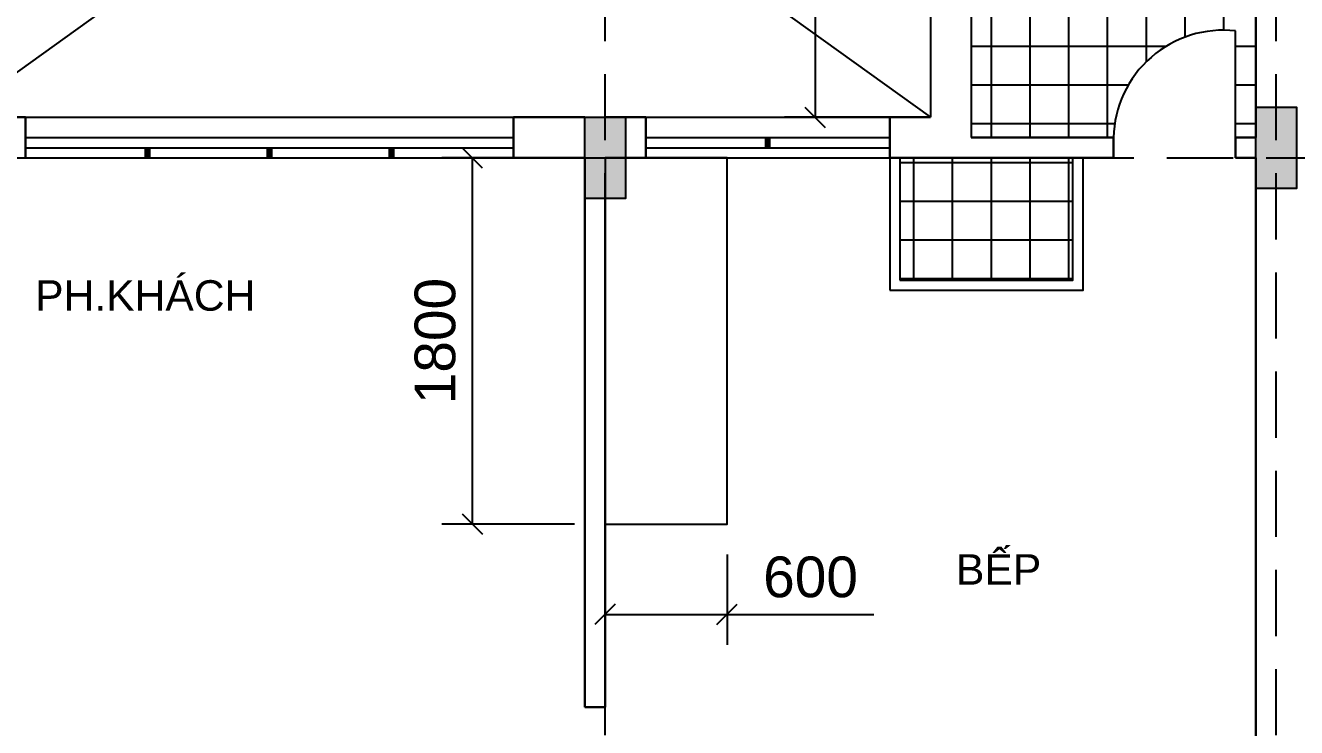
# Model space of a CAD drawing. Extents: x -100 to 171306, y -3236 to 60448.
# Drawn here: x 38494 to 44744, y 41799 to 45250 of the extents above; entities that cross this region are included whole.
import ezdxf

# ---------------------------------------------------------------- set-up
doc = ezdxf.new("R2010")
doc.units = 0
doc.header["$LTSCALE"] = 1300
doc.linetypes.add('HIDDEN', pattern=[0.375, 0.25, -0.125])
doc.layers.get('0').update_dxf_attribs({"linetype": 'CONTINUOUS'})
doc.layers.get('DEFPOINTS').update_dxf_attribs({"linetype": 'CONTINUOUS'})
for name, color, linetype in [('BAO', 3, 'CONTINUOUS'), ('COT', 1, 'CONTINUOUS'), ('CUA', 4, 'CONTINUOUS'), ('HATCH', 5, 'CONTINUOUS'), ('RANH', 2, 'CONTINUOUS'), ('TBI', 2, 'CONTINUOUS'), ('TEXT', 7, 'CONTINUOUS'), ('TIM', 6, 'CONTINUOUS')]:
    doc.layers.add(name, color=color, linetype=linetype)
doc.layers.add('TUONG', color=3, linetype='CONTINUOUS', lineweight=30)
doc.styles.add('VN', font='VHELVEN.TTF')
doc.styles.add('VNI-HELVE', font='VHELVEN.TTF')
doc.dimstyles.new('DIM100S', dxfattribs={"dimscale": 0, "dimtxt": 200, "dimasz": 100, "dimexe": 150, "dimexo": 150, "dimgap": 80, "dimtad": 1, "dimdec": 0, "dimrnd": 50, "dimzin": 0, "dimdsep": 46, "dimtxsty": 'VNI-HELVE', "dimblk1": 'OBLIQUE', "dimblk2": 'OBLIQUE', "dimsah": 1, "dimcen": 0, "dimclrd": 6, "dimclre": 6, "dimclrt": 6, "dimadec": 0, "dimazin": 0, "dimtfac": 1, "dimtdec": 0, "dimtmove": 0, "dimatfit": 3, "dimfxl": 1, "dimtolj": 1, "dimtzin": 0, "dimarcsym": 0})
pattern_1 = [(0, (0, 0), (0, 190.5), []), (90, (0, 0), (-190.5, 1.166437552015814e-14), [])]

# ---------------------------------------------------------------- blocks, each defined once
blk = doc.blocks.new('PK')
at = {"layer": 'TEXT', "style": 'VN'}
blk.add_text('PH.KHAÙCH', height=150, dxfattribs=at).set_placement((-539.2968297032639, -87.19154634792358))
blk = doc.blocks.new('B')
at = {"layer": 'TEXT', "style": 'VN'}
blk.add_text('BEÁP', height=150, dxfattribs=at).set_placement((-234.0902096214122, -122.8672266406356))
blk = doc.blocks.new('S12A')
at = {"layer": 'CUA', "color": 4, "linetype": 'Continuous'}
for p, q in [((-600, 50), (600, 50)), ((-600, 0), (600, 0)), ((-600, -50), (600, -50))]:
    blk.add_line(p, q, dxfattribs=at)
at = {"layer": 'CUA', "color": 4, "linetype": 'Continuous', "const_width": 30}
blk.add_lwpolyline([(0, 0), (0, 50)], dxfattribs=at)
blk = doc.blocks.new('_OBLIQUE')
at = {"color": 0, "linetype": 'ByBlock'}
blk.add_line((-0.5, -0.5), (0.5, 0.5), dxfattribs=at)
blk = doc.blocks.new('*D164')
at = {"color": 6, "linetype": 'ByBlock', "transparency": 16777216}
for p, q in [((40994.06610348437, 44598.59949877139), (40541.75492167036, 44598.59949877139)), ((40691.75492167036, 42798.59949876895), (40691.75492167036, 44598.59949877139)), ((41194.06610348437, 42798.59949876895), (40541.75492167036, 42798.59949876895))]:
    blk.add_line(p, q, dxfattribs=at)
at = {"layer": 'DEFPOINTS', "color": 0, "linetype": 'ByBlock', "transparency": 16777216}
for p in [(40691.75492167036, 44598.59949877139), (41144.06610348437, 44598.59949877139), (41344.06610348437, 42798.59949876895)]:
    blk.add_point(p, dxfattribs=at)
at = {"color": 6, "linetype": 'ByBlock', "transparency": 16777216, "xscale": 100, "yscale": 100, "zscale": 100}
for p, rotation in [((40691.75492167036, 44598.59949877139), 90), ((40691.75492167036, 42798.59949876895), 270)]:
    blk.add_blockref('_OBLIQUE', p, dxfattribs=dict(at, rotation=rotation))
at = {"color": 6, "linetype": 'ByBlock', "transparency": 16777216, "insert": (40508.96940635003, 43698.59949877017), "char_height": 200, "attachment_point": 5, "rotation": 90, "style": 'VNI-HELVE'}
blk.add_mtext('\\A1;1800', dxfattribs=at)
blk = doc.blocks.new('*D165')
at = {"color": 6, "linetype": 'ByBlock', "transparency": 16777216}
for p, q in [((41344.06610348437, 42648.59949876895), (41344.06610348437, 42205.23533913253)), ((41944.06610348437, 42648.59949876895), (41944.06610348437, 42205.23533913253)), ((41344.06610348437, 42355.23533913253), (41944.06610348437, 42355.23533913253)), ((41944.06610348437, 42355.23533913253), (42664.79033746765, 42355.23533913253))]:
    blk.add_line(p, q, dxfattribs=at)
at = {"layer": 'DEFPOINTS', "color": 0, "linetype": 'ByBlock', "transparency": 16777216}
for p in [(41344.06610348437, 42798.59949876895), (41944.06610348437, 42798.59949876895), (41944.06610348437, 42355.23533913253)]:
    blk.add_point(p, dxfattribs=at)
at = {"color": 6, "linetype": 'ByBlock', "transparency": 16777216, "xscale": 100, "yscale": 100, "zscale": 100, "rotation": 180}
blk.add_blockref('_OBLIQUE', (41344.06610348437, 42355.23533913253), dxfattribs=at)
at = {"color": 6, "linetype": 'ByBlock', "transparency": 16777216, "xscale": 100, "yscale": 100, "zscale": 100}
blk.add_blockref('_OBLIQUE', (41944.06610348437, 42355.23533913253), dxfattribs=at)
at = {"color": 6, "linetype": 'ByBlock', "transparency": 16777216, "insert": (42354.42822047601, 42538.02085445287), "char_height": 200, "attachment_point": 5, "style": 'VNI-HELVE'}
blk.add_mtext('\\A1;600', dxfattribs=at)
blk = doc.blocks.new('*D275')
at = {"color": 6, "linetype": 'ByBlock', "transparency": 16777216}
for p, q in [((42794.06610348437, 46523.65999422954), (42226.48254857765, 46523.65999422954)), ((42376.48254857765, 46523.65999422954), (42376.48254857765, 44798.59949877004)), ((42794.06610348437, 44798.59949877004), (42226.48254857765, 44798.59949877004))]:
    blk.add_line(p, q, dxfattribs=at)
at = {"layer": 'DEFPOINTS', "color": 0, "linetype": 'ByBlock', "transparency": 16777216}
for p in [(42944.06610348437, 46523.65999422954), (42376.48254857765, 44798.59949877004), (42944.06610348437, 44798.59949877004)]:
    blk.add_point(p, dxfattribs=at)
at = {"color": 6, "linetype": 'ByBlock', "transparency": 16777216, "xscale": 100, "yscale": 100, "zscale": 100}
for p, rotation in [((42376.48254857765, 46523.65999422954), 90), ((42376.48254857765, 44798.59949877004), 270)]:
    blk.add_blockref('_OBLIQUE', p, dxfattribs=dict(at, rotation=rotation))
at = {"color": 6, "linetype": 'ByBlock', "transparency": 16777216, "insert": (42193.69703325732, 45661.12974649979), "char_height": 200, "attachment_point": 5, "rotation": 90, "style": 'VNI-HELVE'}
blk.add_mtext('\\A1;1800', dxfattribs=at)

msp = doc.modelspace()

# ---------------------------------------------------------------- hatches: boundary and pattern name
at = {"layer": 'HATCH', "linetype": 'Continuous'}
h = msp.add_hatch(dxfattribs=at)
h.set_pattern_fill('NET', color=5, scale=60, style=0)
h.set_pattern_definition(pattern_1)
edge = h.paths.add_edge_path()
edge.add_line((44544.06610348437, 44698.59949877008), (44544.06610348437, 46423.5381848231))
edge.add_line((44544.06610348437, 46423.53818482313), (43144.06610348437, 46423.59949866688))
edge.add_line((43144.06610348437, 46423.59949866688), (43144.06610348431, 45873.59949877001))
edge.add_line((43144.06610348437, 45873.59949877001), (43144.06610348437, 44698.59949877001))
edge.add_line((43144.06610348437, 44698.59949877001), (43844.06610348431, 44698.59949877001))
edge.add_arc((44383.92548231775, 44686.974494389), 539.9845272239097, 83.60543224965852, 178.766418081761, ccw=False)
edge.add_line((44444.06610348437, 45223.59949877001), (44444.06610348437, 44698.59949877001))
edge.add_line((44444.06610348431, 44698.59949877007), (44544.06610348437, 44698.59949877008))
edge = h.paths.add_edge_path(flags=16)
edge.add_arc((43646.56610348439, 46318.54274182268), 75.00000000000377, 280.7092541193719, 360)
edge.add_line((43721.56610348437, 46318.54274182268), (43721.56610348438, 46373.59949866688))
edge.add_arc((43671.56610348438, 46373.59949866688), 50, 0, 90)
edge.add_line((43671.56610348438, 46423.59949866688), (43316.56610348437, 46423.59949866688))
edge.add_arc((43316.56610348437, 46373.59949866688), 50, 90, 180)
edge.add_line((43266.56610348437, 46373.59949866688), (43266.56610348438, 46318.54274182268))
edge.add_arc((43341.59964577218, 46318.55483279413), 75.03354326197281, 180.0092326925715, 260.5068486141611)
edge.add_line((43329.22438500839, 46244.5488496882), (43328.11855756112, 46238.92944857723))
edge.add_line((43328.11855756112, 46238.92944857723), (43325.50663141887, 46225.15905857657))
edge.add_line((43325.50663141887, 46225.15905857657), (43321.82971877597, 46204.79278567088))
edge.add_line((43321.82971877597, 46204.79278567088), (43317.5289318267, 46179.3857358448))
edge.add_line((43317.5289318267, 46179.3857358448), (43313.0453827654, 46150.49301508302))
edge.add_line((43313.0453827654, 46150.49301508302), (43308.82018378635, 46119.66972937016))
edge.add_line((43308.82018378635, 46119.66972937016), (43305.29444708388, 46088.47098469087))
edge.add_line((43305.29444708388, 46088.47098469087), (43302.90928485237, 46058.45188702982))
edge.add_line((43302.90928485237, 46058.45188702982), (43302.00634974077, 46030.87414014008))
edge.add_line((43302.00634974077, 46030.87414014008), (43302.52945621731, 46005.82583884848))
edge.add_line((43302.52945621731, 46005.82583884848), (43304.32295920492, 45983.10167575029))
edge.add_line((43304.32295920492, 45983.10167575029), (43307.23121362652, 45962.49634344078))
edge.add_line((43307.23121362652, 45962.49634344078), (43311.09857440508, 45943.80453451519))
edge.add_line((43311.09857440508, 45943.80453451519), (43315.76939646351, 45926.8209415688))
edge.add_line((43315.76939646351, 45926.8209415688), (43321.08803472474, 45911.34025719685))
edge.add_line((43321.08803472474, 45911.34025719685), (43326.89884411171, 45897.15717399462))
edge.add_line((43326.89884411171, 45897.15717399462), (43333.07524429023, 45884.0710569449))
edge.add_line((43333.07524429023, 45884.0710569449), (43339.60691389746, 45871.89996058053))
edge.add_line((43339.60691389746, 45871.89996058053), (43346.51259631348, 45860.46661182195))
edge.add_line((43346.51259631348, 45860.46661182195), (43353.81103491831, 45849.59373758949))
edge.add_line((43353.81103491831, 45849.59373758949), (43361.52097309202, 45839.10406480357))
edge.add_line((43361.52097309202, 45839.10406480357), (43369.66115421466, 45828.82032038459))
edge.add_line((43369.66115421466, 45828.82032038459), (43378.25032166626, 45818.56523125294))
edge.add_line((43378.25032166626, 45818.56523125294), (43387.30721882689, 45808.16152432897))
edge.add_line((43387.30721882689, 45808.16152432897), (43396.88030828018, 45797.52038481399))
edge.add_line((43396.88030828018, 45797.52038481399), (43407.13692942414, 45786.90683103271))
edge.add_line((43407.13692942414, 45786.90683103271), (43418.27414086048, 45776.67433959075))
edge.add_line((43418.27414086048, 45776.67433959075), (43430.4890011908, 45767.17638709368))
edge.add_line((43430.4890011908, 45767.17638709368), (43443.97856901669, 45758.76645014719))
edge.add_line((43443.97856901669, 45758.76645014719), (43458.93990293983, 45751.7980053568))
edge.add_line((43458.93990293983, 45751.7980053568), (43475.57006156184, 45746.62452932815))
edge.add_line((43475.57006156184, 45746.62452932815), (43494.06610348438, 45743.59949866692))
edge.add_line((43494.06610348438, 45743.59949866692), (43512.50714540826, 45746.94350076957))
edge.add_line((43512.50714540826, 45746.94350076957), (43529.04547911894, 45752.40340443964))
edge.add_line((43529.04547911894, 45752.40340443964), (43543.88423829318, 45759.62918894552))
edge.add_line((43543.88423829318, 45759.62918894552), (43557.22655660774, 45768.27083355561))
edge.add_line((43557.22655660774, 45768.27083355561), (43569.27556773937, 45777.97831753829))
edge.add_line((43569.27556773937, 45777.97831753829), (43580.23440536488, 45788.40162016197))
edge.add_line((43580.23440536488, 45788.40162016197), (43590.30620316103, 45799.19072069506))
edge.add_line((43590.30620316103, 45799.19072069506), (43599.69409480458, 45809.99559840593))
edge.add_line((43599.69409480458, 45809.99559840593), (43608.57563280051, 45820.57766658418))
edge.add_line((43608.57563280051, 45820.57766658418), (43617.02604496654, 45831.14407460426))
edge.add_line((43617.02604496654, 45831.14407460426), (43625.09497794858, 45842.01340586176))
edge.add_line((43625.09497794858, 45842.01340586176), (43632.83207839257, 45853.50424375226))
edge.add_line((43632.83207839257, 45853.50424375226), (43640.28699294444, 45865.9351716714))
edge.add_line((43640.28699294444, 45865.9351716714), (43647.50936825013, 45879.6247730148))
edge.add_line((43647.50936825013, 45879.6247730148), (43654.54885095554, 45894.89163117808))
edge.add_line((43654.54885095554, 45894.89163117808), (43661.45508770662, 45912.05432955681))
edge.add_line((43661.45508770662, 45912.05432955681), (43668.14752197293, 45931.60224587221))
edge.add_line((43668.14752197293, 45931.60224587221), (43674.0247845188, 45954.70793514764))
edge.add_line((43674.0247845188, 45954.70793514764), (43678.35530293213, 45982.71474673209))
edge.add_line((43678.35530293213, 45982.71474673209), (43680.40750480088, 46016.96602997456))
edge.add_line((43680.40750480088, 46016.96602997456), (43679.44981771302, 46058.80513422396))
edge.add_line((43679.44981771302, 46058.80513422396), (43674.75066925645, 46109.57540882933))
edge.add_line((43674.75066925645, 46109.57540882933), (43665.57848701913, 46170.62020313961))
edge.add_line((43665.57848701913, 46170.62020313961), (43651.20169858902, 46243.28286650375))
edge.add_line((43800.61774535562, 46183.45249463008), (43835.56610348438, 46423.59949866688))
edge.add_line((43835.56610348438, 46423.59949866688), (44252.56610348435, 46423.59949866688))
edge.add_line((44252.56610348435, 46423.59949866688), (44287.51446161311, 46183.45249463008))
edge.add_spline(control_points=[(43800.61774535563, 46183.45249463011), (43799.80958492067, 46177.89923497426), (43799.36855253317, 46172.29714461403), (43799.29859481193, 46166.2086559609), (43799.29582623078, 46165.726752345), (43799.29582623078, 46165.24484872819), (43799.29582623078, 46159.63056111564), (43799.67263602771, 46154.01646560658), (43801.1672366172, 46142.87976426205), (43802.28483161681, 46137.35746665161), (43805.22574823494, 46126.48541797196), (43807.04877901301, 46121.13579849563), (43811.35044778061, 46110.67245186241), (43813.82882215247, 46105.55868306228), (43820.84706929061, 46092.99378021313), (43825.78459533425, 46085.7302206757), (43836.86071249221, 46071.94941003839), (43842.99908587355, 46065.43094139812), (43856.30627912295, 46053.18161031164), (43863.47540596308, 46047.45003953186), (43885.86911786579, 46031.77858892815), (43902.31704705679, 46022.96398517601), (43937.53071746364, 46008.55764037729), (43956.2995878174, 46002.96746890212), (43995.11423160795, 45995.15621537884), (44015.15901522509, 45992.93692210823), (44055.4148862841, 45991.93906413169), (44075.62377144226, 45993.16074408713), (44115.08530639014, 45999.00704833743), (44134.33638794343, 46003.63028090142), (44170.81161587106, 46016.14983445659), (44188.03730182088, 46024.04407392206), (44215.04923623965, 46040.2920633006), (44225.56885382481, 46047.89661306918), (44242.79615646171, 46063.02748594219), (44249.84766414955, 46070.28398454108), (44262.43622507612, 46085.74511549053), (44267.97292783075, 46093.95191965677), (44276.23897953764, 46109.30098166643), (44279.31639069342, 46116.28307365863), (44284.24259709982, 46130.62542560414), (44286.09014124803, 46137.9855258045), (44288.45501671999, 46152.90229868185), (44288.9713943859, 46160.45775495813), (44288.69300201548, 46173.16933377745), (44288.25971788508, 46178.33164114802), (44287.51441095393, 46183.4524946301)], knot_values=[6.188041064605255, 6.188041064605255, 6.188041064605255, 6.188041064605255, 6.275655103158307, 6.275655103158307, 6.283185307179586, 6.283185307179586, 6.283185307179586, 6.370913910330411, 6.370913910330411, 6.458642513481236, 6.458642513481236, 6.546371116632061, 6.546371116632061, 6.634099719782886, 6.634099719782886, 6.768000376950567, 6.768000376950567, 6.901901034118249, 6.901901034118249, 7.035801691285931, 7.035801691285931, 7.295926831772173, 7.295926831772173, 7.556051972258415, 7.556051972258415, 7.816177112744657, 7.816177112744657, 8.0763022532309, 8.0763022532309, 8.336427393717141, 8.336427393717141, 8.596552534203383, 8.596552534203383, 8.783727799519744, 8.783727799519744, 8.934605580622998, 8.934605580622998, 9.085483361726252, 9.085483361726252, 9.203365609722564, 9.203365609722564, 9.321247857718877, 9.321247857718877, 9.43913010571519, 9.43913010571519, 9.519922363184284, 9.519922363184284, 9.519922363184284, 9.519922363184284], degree=3, periodic=0)
h = msp.add_hatch(dxfattribs=at)
h.set_pattern_fill('NET', color=5, scale=60, style=0)
h.set_pattern_definition(pattern_1)
h.paths.add_polyline_path([(43644.0661034843, 44598.59949876924), (42794.06610348437, 44598.59949876917), (42794.06610348437, 43998.59949876915), (43644.06610348431, 43998.59949876923)])
h.paths.add_polyline_path([(46494.06610348437, 44598.59949876915), (45644.06610348442, 44598.59949876924), (45644.06610348442, 43998.59949876923), (46494.06610348437, 43998.59949876916)])

# ---------------------------------------------------------------- linework, layer by layer
at = {"layer": 'BAO', "color": 3, "linetype": 'Continuous'}
for p, q in [((42944.06610348437, 45873.59949877001), (42944.06610348437, 44798.59949877003)), ((43144.06610348437, 45873.59949877001), (43144.06610348437, 44698.59949877001)), ((38494.06610348437, 44798.59949877115), (40894.06610348437, 44798.59949877115)), ((41544.06610348431, 44798.59949876972), (42744.06610348437, 44798.59949877))]:
    msp.add_line(p, q, dxfattribs=at)
at = {"layer": 'COT', "linetype": 'Continuous'}
for points in [[(44544.06610348437, 44848.59949877099), (44744.06610348437, 44848.59949877099), (44744.06610348437, 44449.2570535819), (44544.06610348437, 44449.2570535819)], [(41244.06610348437, 44798.59949877088), (41444.06610348437, 44798.59949877088), (41444.06610348437, 44399.25705358179), (41244.06610348437, 44399.25705358179)]]:
    msp.add_lwpolyline(points, close=True, dxfattribs=at)
for points in [[(44544.06610348443, 44449.2570535819), (44744.06610348437, 44449.2570535819), (44544.06610348437, 44848.59949877099), (44744.06610348437, 44848.59949877099)], [(41244.06610348443, 44399.25705358179), (41444.06610348437, 44399.25705358179), (41244.06610348437, 44798.59949877088), (41444.06610348437, 44798.59949877087)]]:
    msp.add_solid(points, dxfattribs=at)
at = {"layer": 'CUA', "color": 4, "linetype": 'Continuous'}
for p, q in [((42944.06610348435, 48248.59949877079), (38144.06610348437, 44798.59949877106)), ((38144.22052364406, 48248.59949877064), (42944.06610348437, 44798.59949877004)), ((44444.06610348437, 44698.59949877001), (44444.06610348437, 45223.59949877001)), ((38494.06610348437, 44698.59949877115), (40894.06610348437, 44698.59949877115)), ((38494.06610348437, 44648.59949877115), (40894.06610348437, 44648.59949877115)), ((38494.06610348437, 44598.59949877115), (40894.06610348437, 44598.59949877115)), ((42744.06610348437, 44598.59949876954), (42744.06610348437, 43948.59949876915)), ((42794.06610348437, 44598.59949876954), (42794.06610348437, 43998.59949876915))]:
    msp.add_line(p, q, dxfattribs=at)
at = {"layer": 'CUA', "color": 4, "linetype": 'Continuous', "const_width": 30}
for points in [[(39094.06610348437, 44648.59949877115), (39094.06610348437, 44598.59949877115)], [(39694.06610348437, 44648.59949877115), (39694.06610348437, 44598.59949877115)], [(40294.06610348437, 44648.59949877115), (40294.06610348437, 44598.59949877115)]]:
    msp.add_lwpolyline(points, dxfattribs=at)
at = {"layer": 'CUA', "color": 4, "linetype": 'Continuous'}
for points in [[(42744.06610348437, 43948.59949876915), (43694.06610348431, 43948.59949876924), (43694.06610348431, 44598.59949876924)], [(42794.06610348437, 43998.59949876915), (43644.06610348431, 43998.59949876924), (43644.06610348431, 43998.5994987696), (43644.06610348431, 44598.59949876924)]]:
    msp.add_lwpolyline(points, dxfattribs=at)
msp.add_arc((44383.92548231775, 44686.974494389), 539.9845272239097, 83.60543224965846, 178.766418081761, dxfattribs=at)
at = {"layer": 'RANH', "color": 2, "linetype": 'HIDDEN'}
for p, q in [((41344.06610348435, 36398.59949879644), (41344.06610348435, 57559.68468256947)), ((44644.0661034844, 36398.59949877077), (44644.0661034844, 57559.6846825438)), ((5594.066103484343, 44598.59949877076), (64365.25291313299, 44598.59949877076))]:
    msp.add_line(p, q, dxfattribs=at)
at = {"layer": 'TBI', "color": 3, "linetype": 'Continuous'}
msp.add_lwpolyline([(41344.06610348437, 42798.59949876895), (41944.06610348437, 42798.59949876895), (41944.06610348437, 44598.59949876883), (41344.06610348437, 44598.59949876883)], close=True, dxfattribs=at)
at = {"layer": 'TUONG', "color": 3}
for p, q in [((44544.06610348437, 44698.59949877008), (44544.06610348437, 46423.5381848231)), ((38144.06610348437, 44798.59949877077), (38494.06610348442, 44798.59949877115)), ((41244.06610348437, 44798.59949877077), (40894.06610348431, 44798.59949877115)), ((41344.06610348437, 44798.59949876954), (41544.06610348431, 44798.59949876972)), ((42744.06610348431, 44798.59949876995), (42944.06610348437, 44798.59949877004)), ((43144.06610348437, 44698.59949877001), (43844.06610348431, 44698.59949877001)), ((44444.06610348431, 44698.59949877007), (44544.06610348437, 44698.59949877008)), ((40894.06610348442, 44598.59949877161), (41244.06610348437, 44598.59949877131)), ((41244.06610348437, 41898.59949877007), (41244.06610348436, 44598.59949877131)), ((41344.06610348437, 44598.59949876883), (41544.06610348431, 44598.59949876892)), ((42744.06610348431, 44598.59949876915), (43644.06610348437, 44598.59949876924)), ((43644.06610348431, 44598.59949876997), (43844.06610348431, 44598.59949877001)), ((44444.06610348431, 44598.59949877007), (44544.06610348437, 44598.59949877005)), ((44544.06610348437, 44598.59949877007), (44544.06610348437, 41498.5994987703)), ((41344.06610348437, 44298.59949877001), (41344.06610348437, 43598.59949876959)), ((41344.06610348437, 41898.59949877007), (41344.06610348437, 44298.59949877077)), ((41344.06610348437, 43598.59949876959), (41344.06610348437, 43598.59949876959)), ((44544.06610348437, 42848.59949877001), (44544.06610348437, 41098.59949876963)), ((44544.06610348436, 40598.59949877076), (44544.06610348437, 42848.59949877003)), ((41244.06610348437, 41898.59949877007), (41344.06610348437, 41898.59949877007))]:
    msp.add_line(p, q, dxfattribs=at)
at = {"layer": 'TUONG', "color": 3, "linetype": 'ByBlock'}
for p, q in [((38494.06610348437, 44798.59949877113), (38494.06610348437, 44598.59949877136)), ((38494.06610348437, 44798.59949877113), (38494.06610348437, 44598.59949877136)), ((40894.06610348437, 44798.59949877113), (40894.06610348437, 44598.59949877164)), ((41544.06610348437, 44798.59949876968), (41544.06610348437, 44598.59949876888)), ((42744.06610348437, 44798.59949877), (42744.06610348437, 44598.5994987692)), ((43844.06610348437, 44698.59949877001), (43844.06610348437, 44598.59949877001)), ((44444.06610348437, 44698.59949877005), (44444.06610348437, 44598.59949877003))]:
    msp.add_line(p, q, dxfattribs=at)

# ---------------------------------------------------------------- block references
at = {"layer": 'CUA', "color": 4, "linetype": 'Continuous'}
msp.add_blockref('S12A', (42144.06610348437, 44648.5994987696), dxfattribs=at)
at = {"layer": 'TEXT', "color": 7, "linetype": 'Continuous'}
msp.add_blockref('B', (43303.58196338025, 42623.82791199953), dxfattribs=at)
at = {"layer": 'TUONG', "color": 5}
msp.add_blockref('PK', (39081.06832363945, 43934.97150130918), dxfattribs=at)

# ---------------------------------------------------------------- dimensions: what is measured, and where the dimension line sits
at = {"layer": 'TIM', "color": 6, "linetype": 'Continuous'}
dim = msp.add_linear_dim(base=(42376.48254857765, 44798.59949877004), p1=(42944.06610348437, 46523.65999422954), p2=(42944.06610348437, 44798.59949877004), angle=90, text='1800', dimstyle='DIM100S', override={"dimscale": 1}, dxfattribs=at)
dim.commit()
dim.dimension.update_dxf_attribs({"geometry": '*D275', "text_midpoint": (42193.69703325732, 45661.12974649979)})
dim = msp.add_linear_dim(base=(40691.75492167036, 44598.59949877139), p1=(41344.06610348437, 42798.59949876895), p2=(41144.06610348437, 44598.59949877139), angle=90, dimstyle='DIM100S', override={"dimscale": 1}, dxfattribs=at)
dim.commit()
dim.dimension.update_dxf_attribs({"geometry": '*D164', "text_midpoint": (40508.96940635003, 43698.59949877017)})
dim = msp.add_linear_dim(base=(41944.06610348437, 42355.23533913253), p1=(41344.06610348437, 42798.59949876895), p2=(41944.06610348437, 42798.59949876895), dimstyle='DIM100S', override={"dimscale": 1}, dxfattribs=at)
dim.commit()
dim.dimension.update_dxf_attribs({"geometry": '*D165', "text_midpoint": (42354.42822047601, 42538.02085445287)})

doc.saveas('drawing.dxf')
